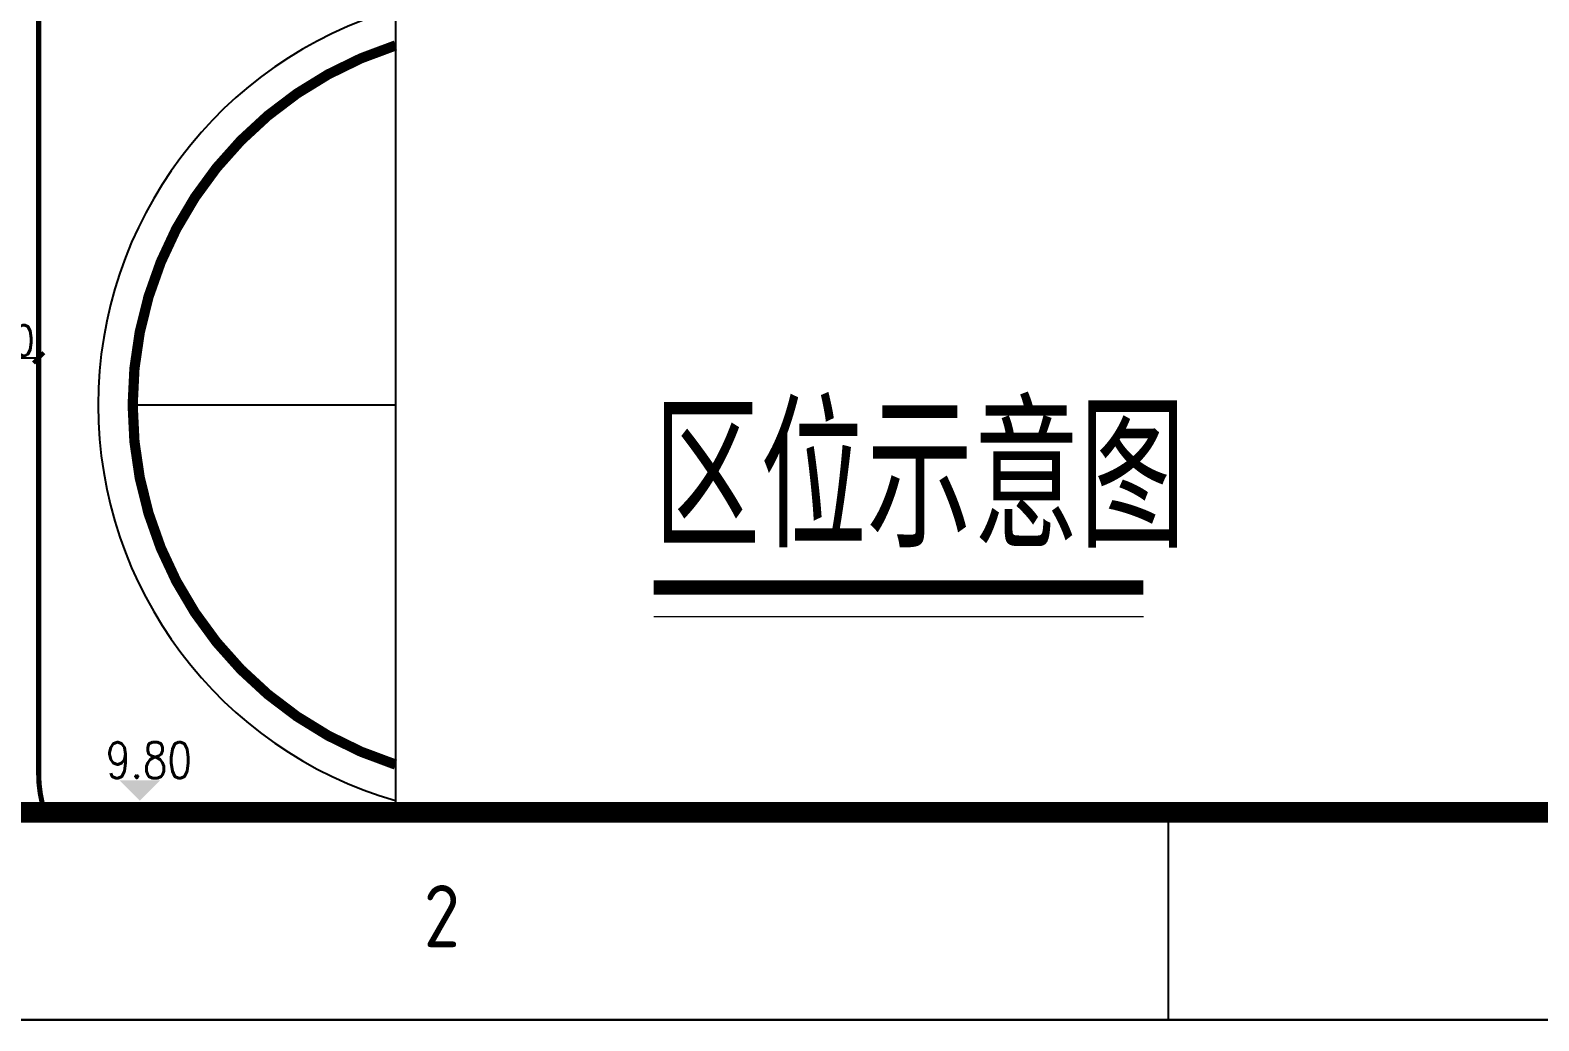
# Model space of a CAD drawing. Extents: x 93518 to 937116, y -359949 to 58022.
# Drawn here: x 693319 to 700594, y -122580 to -117802 of the extents above; entities that cross this region are included whole.
import ezdxf
from ezdxf.enums import TextEntityAlignment as Align

# ---------------------------------------------------------------- set-up
doc = ezdxf.new("R2010")
doc.units = 0
doc.header["$LTSCALE"] = 1000
doc.header["$MEASUREMENT"] = 0
doc.linetypes.add('DASHDOT', pattern=[1, 0.5, -0.25, 0, -0.25])
doc.layers.get('0').update_dxf_attribs({"color": 8, "linetype": 'CONTINUOUS'})
doc.layers.add('DIM_SYMB', color=8, linetype='CONTINUOUS')
doc.layers.add('Z-本期建构筑物', color=8, linetype='CONTINUOUS')
doc.styles.add('_HZTXT', font='standard.shx', dxfattribs={"width": 0.8, "bigfont": 'haiwenhz.shx'})
doc.styles.add('HZ', font='geditxt.shx', dxfattribs={"width": 0.8, "bigfont": 'dxt.shx'})
doc.styles.get("Standard").update_dxf_attribs({"font": 'GBENOR', "bigfont": 'GBCBIG'})
doc.dimstyles.new('南沙标注', dxfattribs={"dimtxt": 3, "dimasz": 1, "dimexe": 1, "dimexo": 0.5, "dimgap": 0.2, "dimtad": 1, "dimtoh": 1, "dimdec": 3, "dimzin": 0, "dimdsep": 46, "dimtxsty": 'HZ', "dimblk": 'ARCHTICK', "dimcen": 0.09, "dimadec": 0, "dimazin": 0, "dimtfac": 1, "dimtdec": 3, "dimtix": 1, "dimtofl": 0, "dimtmove": 0, "dimatfit": 0, "dimfxl": 0, "dimtolj": 1, "dimtzin": 0, "dimarcsym": 0})

# ---------------------------------------------------------------- blocks, each defined once
blk = doc.blocks.new('GEDI_WK_A1')
at = {"color": 3}
blk.add_line((140.167, 0), (140.167, 10), dxfattribs=at)
for points, const_width in [([(0, 0), (841, 0), (841, 594), (0, 594)], 0.1), ([(25, 10), (831, 10), (831, 584), (25, 584)], 1)]:
    blk.add_lwpolyline(points, close=True, dxfattribs=dict(at, const_width=const_width))
blk.add_text('2', height=3, dxfattribs=at).set_placement((105.125, 5), align=Align.MIDDLE)
blk = doc.blocks.new('_ArchTick')
at = {"color": 0, "linetype": 'ByBlock', "const_width": 0.4}
blk.add_lwpolyline([(-0.5, -0.5), (0.5, 0.5)], dxfattribs=at)
blk = doc.blocks.new('wq')
blk.add_hatch(color=8).paths.add_polyline_path([(3804.654, 1612.3813), (3800.6623, 1612.3813), (3802.6582, 1610.3854)])
at = {"color": 8, "linetype": 'DASHDOT', "ltscale": 10}
blk.add_line((3827.5926, 1649), (3801.9504, 1649), dxfattribs=at)
blk.add_line((3827.5926, 1649), (3801.9504, 1649), dxfattribs=at)
at = {"color": 4}
blk.add_lwpolyline([(3669.988, 1760.9255), (3827.5926, 1760.9255), (3827.5926, 1609.2374), (3669.988, 1609.2374)], close=True, dxfattribs=at)
at = {"color": 8, "const_width": 0.5}
for points in [[(3792.7785, 1733.5207), (3792.7785, 1640.6929)], [(3792.7785, 1640.6929), (3792.7785, 1613)]]:
    blk.add_lwpolyline(points, dxfattribs=at)
at = {"color": 8}
for points, const_width in [([(3827.5926, 1684.0881, 0.73079183), (3827.5926, 1613.9119)], 1), ([(3827.5926, 1684.0881, 0.73079183), (3827.5926, 1613.9119)], 1), ([(3792.7785, 1613, 0.07990181), (3793.3836, 1609.2374, 0.07990181)], 0.5)]:
    blk.add_lwpolyline(points, format="xyb", dxfattribs=dict(at, const_width=const_width))
at = {"color": 8, "ltscale": 10}
blk.add_arc((3838.7784, 1649), 40.199, 106.156528, 253.843472, dxfattribs=at)
at = {"color": 8}
blk.add_arc((3838.7784, 1649), 36.828, 107.681941, 252.318059, dxfattribs=at)
blk.add_arc((3838.7784, 1649), 36.828, 107.681941, 252.318059, dxfattribs=at)
at = {"color": 8, "style": 'HZ', "width": 0.8}
for p in [(3758.7668, 1735.8555), (3729.686, 1643.9264), (3799.3404, 1612.5855)]:
    blk.add_attdef('9.80', p, '', height=3.5, dxfattribs=at)
at = {"color": 8}
blk.add_linear_dim(base=(3792.7785, 1653.6077), p1=(3786.7785, 1650), p2=(3792.7785, 1650), text='6.0', dimstyle='南沙标注', dxfattribs=at).render()

msp = doc.modelspace()

# ---------------------------------------------------------------- linework, layer by layer
at = {"layer": 'DIM_SYMB', "lineweight": 0, "const_width": 70}
msp.add_lwpolyline([(696326.1, -120489.6), (698687, -120489.6)], dxfattribs=at)
at = {"layer": 'DIM_SYMB', "lineweight": 0}
msp.add_lwpolyline([(696326.1, -120629.6), (698687, -120629.6)], dxfattribs=at)

# ---------------------------------------------------------------- block references
at = {"xscale": 100, "yscale": 100, "zscale": 100}
msp.add_blockref('GEDI_WK_A1', (684791.4, -122574.9), dxfattribs=at)
at = {"layer": 'Z-本期建构筑物'}
ref = msp.add_blockref('wq', (505917.6, -201104.7), dxfattribs=dict(at, xscale=49.42079999997804, yscale=49.42079999997804, zscale=49.42079999997804))
ref.add_attrib('9.80', '9.80', (693684.1, -121409.4), dxfattribs={"layer": '0', "color": 8, "height": 172.97, "style": 'HZ', "width": 0.8})

# ---------------------------------------------------------------- texts
at = {"layer": 'DIM_SYMB', "color": 7, "style": '_HZTXT', "width": 0.8}
msp.add_text('区位示意图', height=675.18, dxfattribs=at).set_placement((696326.1, -120297.5, 337350.9))

doc.saveas('drawing.dxf')
